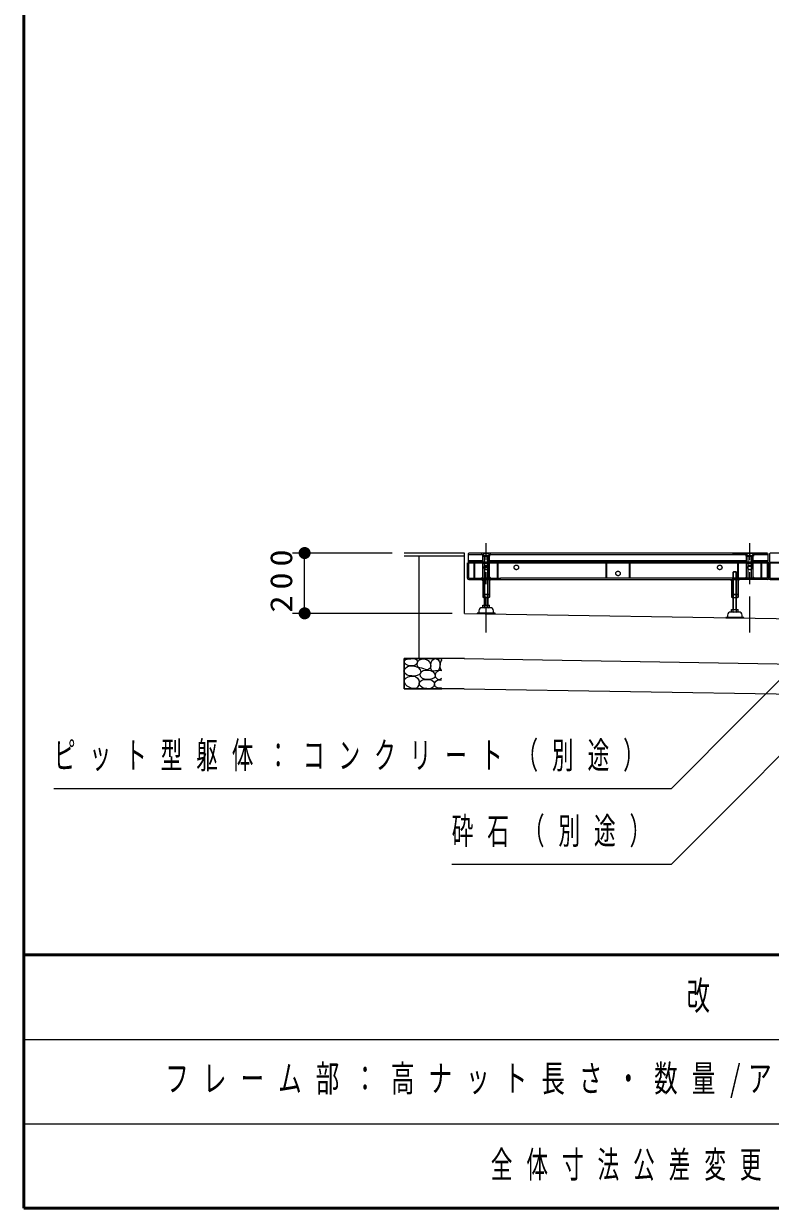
# Model space of a CAD drawing. Units: millimetres on the paper, with parts at other scales. Extents: x -385 to 0, y -594 to 267.
# Drawn here: x -385 to -323.1, y 0 to 98.2 of the extents above; entities that cross this region are included whole.
import ezdxf

# ---------------------------------------------------------------- set-up
doc = ezdxf.new("R2010")
doc.units = ezdxf.units.MM
doc.linetypes.add('USER1', pattern=[4.5, 2.5, -2])
doc.linetypes.add('USER2', pattern=[6, 3, -1, 1, -1])
doc.layers.add('1_40', color=7, linetype='Continuous', lineweight=25)
doc.layers.add('LY_3', color=7, linetype='Continuous', lineweight=13)
doc.layers.add('LY_4', color=7, linetype='Continuous')
doc.styles.add('ＭＳ ゴシック', font='')
doc.styles.get('ＭＳ ゴシック').set_extended_font_data('MS Gothic')

# ---------------------------------------------------------------- blocks, each defined once
blk = doc.blocks.new('filled_dot')
at = {"color": 0, "linetype": 'Continuous', "lineweight": -2, "const_width": 1.25}
blk.add_lwpolyline([(-0.625, 0, 1), (0.625, 0, 1)], format="xyb", close=True, dxfattribs=at)

msp = doc.modelspace()

# ---------------------------------------------------------------- linework, layer by layer
at = {"layer": '1_40', "linetype": 'USER2', "lineweight": 13}
for p, q in [((-346.629, 47.726), (-346.629, 55.131)), ((-324.754, 47.726), (-324.754, 55.131))]:
    msp.add_line(p, q, dxfattribs=at)
at = {"layer": '1_40', "lineweight": 13}
for p, q in [((-354.442, 54.321), (-362.693, 54.321)), ((-361.693, 49.321), (-361.693, 54.321)), ((-349.442, 49.321), (-362.693, 49.321)), ((-353.442, 45.571), (-353.442, 43.071)), ((-353.442, 45.571), (-350.317, 45.571)), ((-353.442, 43.071), (-350.317, 43.071))]:
    msp.add_line(p, q, dxfattribs=at)
at = {"layer": '1_40'}
for p, q in [((-348.442, 54.321), (-353.442, 54.321)), ((-348.442, 54.071), (-353.442, 54.071)), ((-352.192, 45.571), (-352.192, 54.071)), ((-348.442, 49.321), (-348.442, 54.321)), ((-346.929, 54.111), (-346.929, 54.061)), ((-346.329, 54.111), (-346.929, 54.111)), ((-346.329, 54.061), (-346.929, 54.061)), ((-346.903, 54.032), (-346.854, 54.061)), ((-346.903, 53.589), (-346.903, 54.032)), ((-346.892, 54.111), (-346.892, 54.136)), ((-346.367, 54.111), (-346.892, 54.111)), ((-346.854, 54.061), (-346.404, 54.061)), ((-346.779, 53.236), (-346.779, 54.111)), ((-346.766, 53.589), (-346.766, 54.032)), ((-346.517, 54.286), (-346.742, 54.286)), ((-346.492, 53.589), (-346.492, 54.032)), ((-346.479, 53.236), (-346.479, 54.111)), ((-346.355, 54.032), (-346.404, 54.061)), ((-346.367, 54.111), (-346.367, 54.136)), ((-346.355, 53.589), (-346.355, 54.032)), ((-346.329, 54.061), (-346.329, 54.111)), ((-325.054, 54.061), (-325.054, 54.111)), ((-325.054, 54.111), (-324.454, 54.111)), ((-325.054, 54.061), (-324.454, 54.061)), ((-325.028, 54.032), (-324.979, 54.061)), ((-325.028, 53.589), (-325.028, 54.032)), ((-325.017, 54.111), (-325.017, 54.136)), ((-325.017, 54.111), (-324.492, 54.111)), ((-324.529, 54.061), (-324.979, 54.061)), ((-324.904, 53.236), (-324.904, 54.111)), ((-324.891, 53.589), (-324.891, 54.032)), ((-324.867, 54.286), (-324.642, 54.286)), ((-324.617, 53.589), (-324.617, 54.032)), ((-324.604, 53.236), (-324.604, 54.111)), ((-324.48, 54.032), (-324.529, 54.061)), ((-324.492, 54.111), (-324.492, 54.136)), ((-324.48, 53.589), (-324.48, 54.032)), ((-324.454, 54.111), (-324.454, 54.061)), ((-348.192, 52.241), (-348.192, 53.503)), ((-348.192, 53.503), (-348.079, 53.503)), ((-348.192, 53.316), (-348.079, 53.316)), ((-348.079, 52.241), (-348.079, 53.503)), ((-347.624, 52.253), (-347.624, 53.503)), ((-347.567, 53.561), (-345.692, 53.561)), ((-347.567, 52.253), (-347.567, 53.503)), ((-347.567, 53.503), (-345.692, 53.503)), ((-346.903, 53.589), (-346.854, 53.561)), ((-346.903, 53.462), (-346.854, 53.491)), ((-346.903, 52.269), (-346.903, 53.462)), ((-346.854, 53.561), (-346.404, 53.561)), ((-346.854, 53.491), (-346.404, 53.491)), ((-346.842, 53.561), (-346.842, 53.503)), ((-346.479, 53.236), (-346.779, 53.236)), ((-346.766, 52.269), (-346.766, 53.462)), ((-346.492, 52.269), (-346.492, 53.462)), ((-346.417, 53.561), (-346.417, 53.503)), ((-346.355, 53.589), (-346.404, 53.561)), ((-346.355, 53.462), (-346.404, 53.491)), ((-346.355, 52.269), (-346.355, 53.462)), ((-345.692, 52.253), (-345.692, 53.503)), ((-345.634, 52.253), (-345.634, 53.503)), ((-336.687, 52.253), (-336.687, 53.503)), ((-336.629, 53.561), (-334.754, 53.561)), ((-336.629, 52.253), (-336.629, 53.503)), ((-336.629, 53.503), (-334.754, 53.503)), ((-335.904, 53.561), (-335.904, 53.503)), ((-335.479, 53.561), (-335.479, 53.503)), ((-334.754, 52.253), (-334.754, 53.503)), ((-334.697, 52.253), (-334.697, 53.503)), ((-325.749, 52.253), (-325.749, 53.503)), ((-323.817, 53.561), (-325.692, 53.561)), ((-325.692, 52.253), (-325.692, 53.503)), ((-323.817, 53.503), (-325.692, 53.503)), ((-325.028, 53.589), (-324.979, 53.561)), ((-325.028, 53.462), (-324.979, 53.491)), ((-325.028, 52.269), (-325.028, 53.462)), ((-324.529, 53.561), (-324.979, 53.561)), ((-324.979, 53.491), (-324.529, 53.491)), ((-324.967, 53.561), (-324.967, 53.503)), ((-324.904, 53.236), (-324.604, 53.236)), ((-324.891, 52.269), (-324.891, 53.462)), ((-324.617, 52.269), (-324.617, 53.462)), ((-324.542, 53.561), (-324.542, 53.503)), ((-324.48, 53.589), (-324.529, 53.561)), ((-324.48, 53.462), (-324.529, 53.491)), ((-324.48, 52.269), (-324.48, 53.462)), ((-323.817, 52.253), (-323.817, 53.503)), ((-323.759, 52.253), (-323.759, 53.503)), ((-323.304, 52.241), (-323.304, 53.503)), ((-323.192, 53.503), (-323.304, 53.503)), ((-323.192, 53.316), (-323.304, 53.316)), ((-323.192, 52.241), (-323.192, 53.503)), ((-323.192, 53.503), (-323.079, 53.503)), ((-323.192, 52.241), (-323.192, 53.503)), ((-323.192, 53.316), (-323.079, 53.316)), ((-323.079, 52.241), (-323.079, 53.503)), ((-348.192, 52.941), (-348.079, 52.941)), ((-348.079, 52.241), (-345.442, 52.241)), ((-348.079, 52.128), (-345.442, 52.128)), ((-347.624, 52.253), (-347.567, 52.253)), ((-346.903, 52.353), (-347.016, 52.241)), ((-346.903, 52.016), (-347.016, 52.128)), ((-346.904, 52.128), (-346.904, 52.241)), ((-346.903, 52.269), (-346.854, 52.241)), ((-346.903, 52.1), (-346.854, 52.128)), ((-346.903, 52.1), (-346.903, 50.907)), ((-346.854, 52.241), (-346.404, 52.241)), ((-346.854, 52.128), (-346.404, 52.128)), ((-346.766, 52.1), (-346.766, 50.907)), ((-346.492, 52.1), (-346.492, 50.907)), ((-346.355, 52.269), (-346.404, 52.241)), ((-346.355, 52.1), (-346.404, 52.128)), ((-346.355, 52.353), (-346.242, 52.241)), ((-346.355, 52.016), (-346.242, 52.128)), ((-346.355, 52.1), (-346.355, 50.907)), ((-346.354, 52.128), (-346.354, 52.241)), ((-345.692, 52.253), (-345.634, 52.253)), ((-345.442, 52.128), (-345.442, 52.241)), ((-336.687, 52.253), (-336.629, 52.253)), ((-334.754, 52.253), (-334.697, 52.253)), ((-326.278, 52.016), (-326.391, 52.128)), ((-326.278, 52.1), (-326.229, 52.128)), ((-326.278, 52.1), (-326.278, 50.907)), ((-326.229, 52.128), (-325.779, 52.128)), ((-326.141, 52.1), (-326.141, 50.907)), ((-325.942, 52.128), (-325.942, 52.241)), ((-323.304, 52.241), (-325.942, 52.241)), ((-323.304, 52.128), (-325.942, 52.128)), ((-325.867, 52.1), (-325.867, 50.907)), ((-325.73, 52.1), (-325.779, 52.128)), ((-325.692, 52.253), (-325.749, 52.253)), ((-325.73, 52.016), (-325.617, 52.128)), ((-325.73, 52.1), (-325.73, 50.907)), ((-325.028, 52.353), (-325.141, 52.241)), ((-325.029, 52.128), (-325.029, 52.241)), ((-325.028, 52.269), (-324.979, 52.241)), ((-324.979, 52.241), (-324.529, 52.241)), ((-324.48, 52.269), (-324.529, 52.241)), ((-324.48, 52.353), (-324.367, 52.241)), ((-324.479, 52.128), (-324.479, 52.241)), ((-323.759, 52.253), (-323.817, 52.253)), ((-323.192, 52.941), (-323.304, 52.941)), ((-323.192, 52.941), (-323.079, 52.941)), ((-323.079, 52.241), (-320.442, 52.241)), ((-323.079, 52.128), (-320.442, 52.128)), ((-346.903, 50.907), (-346.854, 50.878)), ((-346.903, 50.878), (-346.903, 50.657)), ((-346.355, 50.878), (-346.903, 50.878)), ((-346.903, 50.657), (-346.854, 50.628)), ((-346.854, 50.878), (-346.404, 50.878)), ((-346.854, 50.628), (-346.404, 50.628)), ((-346.766, 50.878), (-346.766, 50.657)), ((-346.492, 50.878), (-346.492, 50.657)), ((-346.355, 50.907), (-346.404, 50.878)), ((-346.355, 50.657), (-346.404, 50.628)), ((-346.355, 50.878), (-346.355, 50.657)), ((-326.278, 50.907), (-326.229, 50.878)), ((-326.278, 50.878), (-326.278, 50.657)), ((-325.73, 50.878), (-326.278, 50.878)), ((-326.278, 50.657), (-326.229, 50.628)), ((-326.229, 50.878), (-325.779, 50.878)), ((-326.229, 50.628), (-325.779, 50.628)), ((-326.141, 50.878), (-326.141, 50.657)), ((-325.867, 50.878), (-325.867, 50.657)), ((-325.73, 50.907), (-325.779, 50.878)), ((-325.73, 50.657), (-325.779, 50.628)), ((-325.73, 50.878), (-325.73, 50.657)), ((-348.428, 49.32), (-273.178, 48.07)), ((-348.442, 45.571), (-353.442, 45.571)), ((-353.442, 43.071), (-353.442, 45.571)), ((-348.456, 45.571), (-273.206, 44.321)), ((-348.47, 43.071), (-353.442, 43.071)), ((-348.47, 43.071), (-273.22, 41.821))]:
    msp.add_line(p, q, dxfattribs=at)
at = {"layer": '1_40', "color": 40}
for p, q in [((-348.079, 54.311), (-348.129, 54.261)), ((-348.079, 54.311), (-348.129, 54.261)), ((-348.129, 54.261), (-348.129, 53.998)), ((-348.129, 54.261), (-348.129, 53.611)), ((-348.129, 54.186), (-346.883, 54.186)), ((-323.304, 54.311), (-348.079, 54.311)), ((-345.179, 54.311), (-348.079, 54.311)), ((-346.979, 54.186), (-346.979, 54.311)), ((-346.375, 54.186), (-325.008, 54.186)), ((-346.279, 54.186), (-346.279, 54.311)), ((-326.204, 54.311), (-323.304, 54.311)), ((-325.104, 54.186), (-325.104, 54.311)), ((-324.5, 54.186), (-323.254, 54.186)), ((-324.404, 54.186), (-324.404, 54.311)), ((-323.304, 54.311), (-323.254, 54.261)), ((-323.304, 54.311), (-323.254, 54.261)), ((-323.254, 54.261), (-323.254, 53.611)), ((-346.903, 53.686), (-348.129, 53.686)), ((-348.129, 53.611), (-348.079, 53.561)), ((-348.129, 53.611), (-348.079, 53.561)), ((-323.304, 53.561), (-348.079, 53.561)), ((-348.079, 53.561), (-345.179, 53.561)), ((-346.979, 53.561), (-346.979, 53.686)), ((-325.028, 53.686), (-346.355, 53.686)), ((-346.279, 53.561), (-346.279, 53.686)), ((-323.304, 53.561), (-326.204, 53.561)), ((-325.104, 53.561), (-325.104, 53.686)), ((-323.254, 53.686), (-324.48, 53.686)), ((-324.404, 53.561), (-324.404, 53.686)), ((-323.254, 53.611), (-323.304, 53.561)), ((-323.254, 53.611), (-323.304, 53.561))]:
    msp.add_line(p, q, dxfattribs=at)
at = {"layer": '1_40', "color": 40, "lineweight": 13}
for p, q in [((-323.079, 54.311), (-323.129, 54.261)), ((-323.129, 54.261), (-323.129, 53.611)), ((-322.029, 54.311), (-323.079, 54.311)), ((-323.079, 53.561), (-323.129, 53.611)), ((-323.079, 53.561), (-321.979, 53.561))]:
    msp.add_line(p, q, dxfattribs=at)
at = {"layer": '1_40', "color": 60}
for p, q in [((-348.079, 53.503), (-323.304, 53.503)), ((-323.079, 53.503), (-298.304, 53.503)), ((-325.942, 52.241), (-345.442, 52.241)), ((-345.442, 52.128), (-325.942, 52.128))]:
    msp.add_line(p, q, dxfattribs=at)
at = {"layer": '1_40', "color": 4}
for p, q in [((-346.752, 53.116), (-346.779, 53.089)), ((-346.479, 53.089), (-346.779, 53.089)), ((-346.779, 49.991), (-346.779, 53.089)), ((-346.506, 53.116), (-346.752, 53.116)), ((-346.479, 53.089), (-346.506, 53.116)), ((-346.479, 49.991), (-346.479, 53.089)), ((-326.127, 52.752), (-326.154, 52.725)), ((-325.854, 52.725), (-326.154, 52.725)), ((-326.154, 49.627), (-326.154, 52.725)), ((-325.881, 52.752), (-326.127, 52.752)), ((-325.854, 52.725), (-325.881, 52.752)), ((-325.854, 49.627), (-325.854, 52.725)), ((-345.879, 49.341), (-347.379, 49.341)), ((-347.379, 49.341), (-347.379, 49.291)), ((-345.879, 49.291), (-347.379, 49.291)), ((-347.229, 49.541), (-347.229, 49.341)), ((-346.279, 49.791), (-346.979, 49.791)), ((-346.903, 49.991), (-346.355, 49.991)), ((-346.903, 49.822), (-346.903, 49.991)), ((-346.903, 49.822), (-346.779, 49.791)), ((-346.779, 49.991), (-346.752, 49.991)), ((-346.766, 49.822), (-346.766, 49.991)), ((-346.479, 49.991), (-346.506, 49.991)), ((-346.492, 49.822), (-346.492, 49.991)), ((-346.479, 49.791), (-346.355, 49.822)), ((-346.355, 49.822), (-346.355, 49.991)), ((-346.029, 49.341), (-346.029, 49.541)), ((-345.879, 49.291), (-345.879, 49.341)), ((-326.604, 49.177), (-326.604, 48.977)), ((-325.654, 49.427), (-326.354, 49.427)), ((-326.278, 49.627), (-325.73, 49.627)), ((-326.278, 49.458), (-326.278, 49.627)), ((-326.278, 49.458), (-326.154, 49.427)), ((-326.154, 49.627), (-326.127, 49.627)), ((-326.141, 49.458), (-326.141, 49.627)), ((-325.854, 49.627), (-325.881, 49.627)), ((-325.867, 49.458), (-325.867, 49.627)), ((-325.854, 49.427), (-325.73, 49.458)), ((-325.73, 49.458), (-325.73, 49.627)), ((-325.404, 48.977), (-325.404, 49.177)), ((-325.254, 48.977), (-326.754, 48.977)), ((-326.754, 48.977), (-326.754, 48.927)), ((-325.254, 48.927), (-326.754, 48.927)), ((-325.254, 48.927), (-325.254, 48.977))]:
    msp.add_line(p, q, dxfattribs=at)
at = {"layer": '1_40', "color": 4, "lineweight": 13}
for p, q in [((-346.752, 49.991), (-346.752, 53.116)), ((-346.506, 49.991), (-346.506, 53.116)), ((-326.127, 49.627), (-326.127, 52.752)), ((-325.881, 49.627), (-325.881, 52.752))]:
    msp.add_line(p, q, dxfattribs=at)
at = {"layer": '1_40', "linetype": 'USER1', "lineweight": 13}
for p, q in [((-348.192, 52.816), (-348.079, 52.816)), ((-348.192, 52.441), (-348.079, 52.441)), ((-346.823, 52.128), (-346.823, 52.241)), ((-346.823, 52.241), (-346.823, 52.128)), ((-346.435, 52.128), (-346.435, 52.241)), ((-346.435, 52.241), (-346.435, 52.128)), ((-326.198, 52.241), (-326.198, 52.128)), ((-325.81, 52.241), (-325.81, 52.128)), ((-324.948, 52.128), (-324.948, 52.241)), ((-324.56, 52.128), (-324.56, 52.241)), ((-323.192, 52.816), (-323.304, 52.816)), ((-323.192, 52.441), (-323.304, 52.441)), ((-323.192, 52.816), (-323.079, 52.816)), ((-323.192, 52.441), (-323.079, 52.441))]:
    msp.add_line(p, q, dxfattribs=at)
at = {"layer": '1_40', "color": 4}
for points in [[(-346.903, 49.822), (-346.881, 49.817), (-346.858, 49.814), (-346.835, 49.812), (-346.812, 49.813), (-346.789, 49.817), (-346.766, 49.822)], [(-346.766, 49.822), (-346.707, 49.815), (-346.648, 49.813), (-346.587, 49.813), (-346.527, 49.818), (-346.492, 49.822)], [(-346.492, 49.822), (-346.469, 49.817), (-346.447, 49.814), (-346.424, 49.812), (-346.401, 49.813), (-346.378, 49.817), (-346.355, 49.822)], [(-326.278, 49.458), (-326.256, 49.453), (-326.233, 49.45), (-326.21, 49.449), (-326.187, 49.45), (-326.164, 49.453), (-326.141, 49.458)], [(-326.141, 49.458), (-326.082, 49.452), (-326.023, 49.449), (-325.962, 49.45), (-325.902, 49.454), (-325.867, 49.458)], [(-325.867, 49.458), (-325.844, 49.453), (-325.822, 49.45), (-325.799, 49.449), (-325.776, 49.45), (-325.753, 49.453), (-325.73, 49.458)]]:
    msp.add_lwpolyline(points, dxfattribs=at)
at = {"layer": '1_40', "lineweight": 13}
for points in [[(-318.982, 47.114), (-331.28, 34.769), (-382.494, 34.769)], [(-350.324, 45.485), (-350.401, 45.347), (-350.454, 45.2), (-350.479, 45.042), (-350.479, 44.872), (-350.417, 44.68), (-350.337, 44.649)], [(-350.33, 43.918), (-350.522, 43.8), (-350.681, 43.854), (-350.801, 43.998), (-350.85, 44.175), (-350.82, 44.351), (-350.743, 44.479), (-350.628, 44.568), (-350.475, 44.604), (-350.318, 44.587)], [(-350.33, 43.137), (-350.5, 43.117), (-350.671, 43.15), (-350.828, 43.242), (-350.919, 43.385), (-350.904, 43.552), (-350.807, 43.695), (-350.662, 43.769), (-350.498, 43.8), (-350.33, 43.819)], [(-315.875, 43.915), (-331.28, 28.504), (-349.494, 28.504)]]:
    msp.add_lwpolyline(points, dxfattribs=at)
for points in [[(-352.808, 44.983), (-353.043, 44.977), (-353.267, 45.07), (-353.397, 45.214), (-353.434, 45.367), (-353.287, 45.491), (-353.044, 45.547), (-352.89, 45.563), (-352.74, 45.566), (-352.542, 45.549), (-352.387, 45.466), (-352.34, 45.312), (-352.381, 45.138), (-352.567, 44.977)], [(-351.662, 44.655), (-351.806, 44.724), (-351.96, 44.773), (-352.138, 44.794), (-352.288, 44.847), (-352.366, 45.024), (-352.337, 45.243), (-352.266, 45.364), (-352.164, 45.454), (-351.992, 45.533), (-351.805, 45.553), (-351.619, 45.506), (-351.452, 45.404), (-351.321, 45.271), (-351.241, 45.107), (-351.233, 44.942), (-351.291, 44.785), (-351.382, 44.688), (-351.501, 44.636)], [(-350.597, 44.593), (-350.826, 44.568), (-351.005, 44.54), (-351.154, 44.556), (-351.237, 44.739), (-351.229, 45.014), (-351.196, 45.245), (-351.105, 45.429), (-350.98, 45.526), (-350.826, 45.566), (-350.603, 45.473), (-350.495, 45.301), (-350.46, 45.095), (-350.482, 44.901), (-350.541, 44.717)], [(-352.808, 44.147), (-353.002, 44.144), (-353.192, 44.203), (-353.377, 44.358), (-353.452, 44.562), (-353.357, 44.76), (-353.155, 44.903), (-352.933, 44.964), (-352.709, 44.965), (-352.481, 44.927), (-352.269, 44.822), (-352.107, 44.635), (-352.065, 44.42), (-352.171, 44.264), (-352.356, 44.159), (-352.585, 44.117)], [(-351.575, 43.85), (-351.751, 43.852), (-351.916, 43.912), (-352.074, 44.083), (-352.114, 44.302), (-352.029, 44.464), (-351.873, 44.574), (-351.69, 44.616), (-351.501, 44.612), (-351.259, 44.577), (-351.037, 44.469), (-350.883, 44.287), (-350.851, 44.085), (-350.947, 43.964), (-351.105, 43.881), (-351.343, 43.829)], [(-352.678, 43.088), (-352.858, 43.131), (-353.031, 43.199), (-353.181, 43.282), (-353.31, 43.397), (-353.414, 43.588), (-353.422, 43.788), (-353.297, 43.947), (-353.093, 44.054), (-352.884, 44.115), (-352.68, 44.125), (-352.486, 44.073), (-352.322, 43.957), (-352.214, 43.794), (-352.192, 43.569), (-352.257, 43.335), (-352.322, 43.206), (-352.418, 43.112), (-352.544, 43.078)], [(-351.557, 43.081), (-351.756, 43.089), (-351.947, 43.162), (-352.125, 43.331), (-352.183, 43.54), (-352.083, 43.7), (-351.904, 43.806), (-351.688, 43.838), (-351.47, 43.831), (-351.294, 43.828), (-351.129, 43.787), (-350.972, 43.634), (-350.919, 43.422), (-351, 43.239), (-351.167, 43.112), (-351.361, 43.064)]]:
    msp.add_lwpolyline(points, close=True, dxfattribs=at)
at = {"layer": '1_40', "color": 60, "linetype": 'USER1', "lineweight": 13}
for centre in [(-346.629, 53.128), (-344.129, 53.128), (-327.254, 53.128), (-324.754, 53.128), (-335.692, 52.628)]:
    msp.add_circle(centre, 0.188, dxfattribs=at)
at = {"layer": '1_40'}
for centre, radius, start, end in [((-346.835, 53.932), 0.121, 55.61586, 124.38414), ((-346.742, 54.136), 0.15, 90, 180), ((-346.629, 53.6), 0.454, 72.41211, 107.58789), ((-346.517, 54.136), 0.15, 0, 90), ((-346.423, 53.932), 0.121, 55.61586, 124.38414), ((-324.96, 53.932), 0.121, 55.61586, 124.38414), ((-324.867, 54.136), 0.15, 90, 180), ((-324.754, 53.6), 0.454, 72.41211, 107.58789), ((-324.642, 54.136), 0.15, 0, 90), ((-324.548, 53.932), 0.121, 55.61586, 124.38414), ((-347.567, 53.503), 0.0575, 90, 180), ((-346.835, 53.689), 0.121, 235.61587, 304.38414), ((-346.835, 53.362), 0.121, 55.61586, 124.38414), ((-346.629, 54.022), 0.454, 252.41211, 287.58789), ((-346.629, 53.03), 0.454, 72.41211, 107.58789), ((-346.423, 53.689), 0.121, 235.61587, 304.38414), ((-346.423, 53.362), 0.121, 55.61586, 124.38414), ((-345.692, 53.503), 0.0575, 0, 90), ((-336.629, 53.503), 0.0575, 90, 180), ((-334.754, 53.503), 0.0575, 0, 90), ((-325.692, 53.503), 0.0575, 90, 180), ((-324.96, 53.689), 0.121, 235.61587, 304.38414), ((-324.96, 53.362), 0.121, 55.61586, 124.38414), ((-324.754, 54.022), 0.454, 252.41211, 287.58789), ((-324.754, 53.03), 0.454, 72.41211, 107.58789), ((-324.548, 53.689), 0.121, 235.61587, 304.38414), ((-324.548, 53.362), 0.121, 55.61586, 124.38414), ((-323.817, 53.503), 0.0575, 0, 90), ((-348.079, 52.241), 0.113, 180, 270), ((-346.835, 52.369), 0.121, 235.61587, 304.38414), ((-346.835, 52), 0.121, 55.61586, 124.38414), ((-346.629, 52.702), 0.454, 252.41211, 287.58789), ((-346.629, 51.667), 0.454, 72.41211, 107.58789), ((-346.423, 52.369), 0.121, 235.61587, 304.38414), ((-346.423, 52), 0.121, 55.61586, 124.38414), ((-326.21, 52), 0.121, 55.61586, 124.38414), ((-326.004, 51.667), 0.454, 72.41211, 107.58789), ((-325.798, 52), 0.121, 55.61586, 124.38414), ((-324.96, 52.369), 0.121, 235.61587, 304.38414), ((-324.754, 52.702), 0.454, 252.41211, 287.58789), ((-324.548, 52.369), 0.121, 235.61587, 304.38414), ((-323.304, 52.241), 0.113, 270, 0), ((-323.079, 52.241), 0.113, 180, 270), ((-346.835, 51.007), 0.121, 235.61587, 304.38414), ((-346.835, 50.757), 0.121, 235.61587, 304.38414), ((-346.629, 51.339), 0.454, 252.41211, 287.58789), ((-346.629, 51.089), 0.454, 252.41211, 287.58789), ((-346.423, 51.007), 0.121, 235.61587, 304.38414), ((-346.423, 50.757), 0.121, 235.61587, 304.38414), ((-326.21, 51.007), 0.121, 235.61587, 304.38414), ((-326.21, 50.757), 0.121, 235.61587, 304.38414), ((-326.004, 51.339), 0.454, 252.41211, 287.58789), ((-326.004, 51.089), 0.454, 252.41211, 287.58789), ((-325.798, 51.007), 0.121, 235.61587, 304.38414), ((-325.798, 50.757), 0.121, 235.61587, 304.38414)]:
    msp.add_arc(centre, radius, start, end, dxfattribs=at)
at = {"layer": '1_40', "color": 4}
for centre, start, end in [((-346.979, 49.541), 90, 180), ((-346.279, 49.541), 0, 90), ((-326.354, 49.177), 90, 180), ((-325.654, 49.177), 0, 90)]:
    msp.add_arc(centre, 0.25, start, end, dxfattribs=at)
at = {"layer": 'LY_3', "lineweight": 50}
for p, q in [((-385, 267), (-385, 0)), ((-385, 21), (0, 21)), ((-385, 0), (0, 0))]:
    msp.add_line(p, q, dxfattribs=at)
at = {"layer": 'LY_3'}
for p, q in [((-385, 14), (-243.5, 14)), ((-385, 7), (-243.5, 7))]:
    msp.add_line(p, q, dxfattribs=at)

# ---------------------------------------------------------------- block references
at = {"layer": '1_40', "lineweight": 13, "xscale": 0.4, "yscale": 0.4}
for p, rotation in [((-361.693, 54.321), 270), ((-361.693, 49.321), 90)]:
    msp.add_blockref('filled_dot', p, dxfattribs=dict(at, rotation=rotation))

# ---------------------------------------------------------------- texts
at = {"layer": '1_40', "insert": (-362.693, 52.237), "char_height": 1.833, "attachment_point": 8, "rotation": 90, "style": 'ＭＳ ゴシック'}
msp.add_mtext('\\T1.33;\\W1.15;200', dxfattribs=at)
at = {"layer": '1_40', "char_height": 2.199, "attachment_point": 4, "style": 'ＭＳ ゴシック'}
for s, insert in [('\\T1.64;\\W0.6;ピット型躯体：コンクリート（別途）', (-382.494, 37.419)), ('\\T1.64;\\W0.6;砕石（別途）', (-349.494, 31.154))]:
    msp.add_mtext(s, dxfattribs=dict(at, insert=insert))
at = {"layer": 'LY_3', "color": 4, "insert": (-314.25, 17.5), "char_height": 2.346, "attachment_point": 5, "style": 'ＭＳ ゴシック'}
msp.add_mtext('\\T1.64;\\W0.6;改\u3000\u3000訂\u3000\u3000事\u3000\u3000項', dxfattribs=at)
at = {"layer": 'LY_4', "char_height": 2.199, "attachment_point": 4, "style": 'ＭＳ ゴシック'}
for s, insert in [('\\T1.6;\\W0.65;フレーム部：高ナット長さ・数量/アジャスタ\\~ー位置変更', (-373.25, 10.5)), ('\\T1.64;\\W0.6;全体寸法公差変更', (-346.25, 3.5))]:
    msp.add_mtext(s, dxfattribs=dict(at, insert=insert))

doc.saveas('drawing.dxf')
